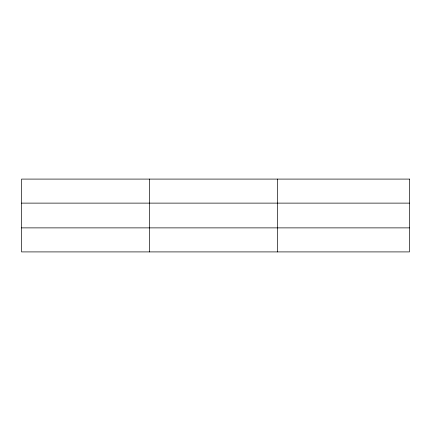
<?xml version="1.0" encoding="UTF-8"?>
<svg xmlns="http://www.w3.org/2000/svg" width="431" height="431" viewBox="0 0 431 431"><rect width="100%" height="100%" fill="white"/><g stroke="black" fill="none" stroke-linecap="round" stroke-linejoin="round"><path stroke-width="0.65" d="M149.557 251.909L149.557 179.091M277.564 251.909L277.564 179.091M21.55 203.12L409.45 203.12M21.55 227.88L409.45 227.88M409.45 179.091L409.45 251.909L21.55 251.909L21.55 179.091L409.45 179.091"/></g></svg>
